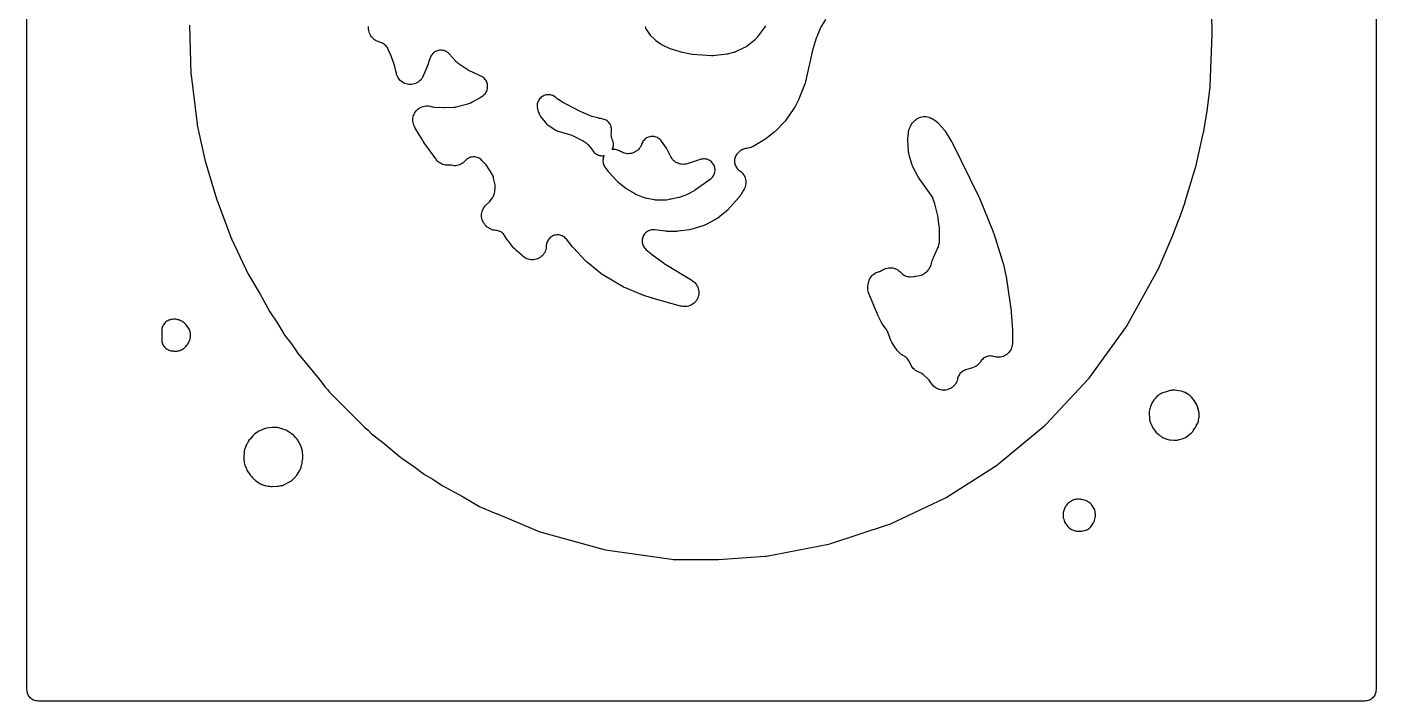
# Model space of a CAD drawing. Header units: millimetres. Extents: x 0 to 300, y 0 to 300.
# Drawn here: x -0.1 to 300.1, y -0.1 to 150 of the extents above; entities that cross this region are included whole.
import ezdxf

# ---------------------------------------------------------------- set-up
doc = ezdxf.new("R2010")
doc.units = ezdxf.units.MM
doc.layers.add('CUT', color=7, linetype='CONTINUOUS')

msp = doc.modelspace()

# ---------------------------------------------------------------- linework, layer by layer
at = {"layer": 'CUT'}
for points in [[(300.1485, 297.5886), (300.1485, 2.4114), (300.1335, 2.1053), (300.0975, 1.8629), (300.038, 1.6252), (299.9554, 1.3944), (299.8507, 1.1729), (299.7247, 0.9627), (299.5787, 0.7659), (299.4142, 0.5844), (299.2326, 0.4198), (299.0358, 0.2738), (298.8256, 0.1479), (298.6041, 0.0431), (298.3734, -0.0395), (298.1357, -0.099), (297.8933, -0.135), (297.5872, -0.15), (297.0119, -0.15), (297.0112, -0.15), (2.4114, -0.15), (2.1453, -0.1369), (2.1053, -0.135), (1.8629, -0.099), (1.6252, -0.0395), (1.3944, 0.0431), (1.1729, 0.1479), (0.9627, 0.2738), (0.7659, 0.4198), (0.5844, 0.5844), (0.4198, 0.7659), (0.2738, 0.9627), (0.1479, 1.1729), (0.0431, 1.3944), (-0.0395, 1.6252), (-0.099, 1.8629), (-0.135, 2.1053), (-0.15, 2.4114), (-0.15, 2.9225), (-0.15, 2.927), (-0.15, 297)], [(36.0074, 150.432), (36.3504, 139.4989), (36.3679, 139.2722), (37.7103, 128.3546), (37.7494, 128.1249), (39.5083, 120.0925), (39.5166, 120.0559), (39.5182, 120.0493), (39.5592, 119.8965), (42.1041, 111.4881), (42.1139, 111.4562), (42.1157, 111.4507), (42.1618, 111.3184), (45.3338, 102.9744), (45.3472, 102.9399), (45.3496, 102.9339), (45.4115, 102.7912), (49.114, 94.9328), (49.2288, 94.7173), (51.737, 90.5141), (53.9454, 86.5341), (54.0584, 86.3498), (55.4859, 84.2319), (57.0348, 81.6363), (57.2069, 81.3842), (58.7106, 79.4475), (60.2258, 77.1995), (60.3646, 77.013), (64.9313, 71.4354), (66.2071, 69.7923), (66.4136, 69.5581), (66.7167, 69.2548), (67.1875, 68.6798), (67.3507, 68.4992), (74.8295, 60.992), (74.9985, 60.8372), (75.7976, 60.1701), (76.5704, 59.397), (76.8133, 59.1836), (78.9536, 57.5356), (83.0961, 54.0776), (83.2955, 53.9274), (86.1706, 51.9787), (88.0774, 50.5105), (88.3434, 50.3317), (90.1839, 49.2585), (92.045, 47.9971), (92.252, 47.871), (96.974, 45.2996), (100.5736, 43.2009), (100.8668, 43.0548), (104.0874, 41.7056), (104.308, 41.6111), (104.3518, 41.5948), (114.0116, 37.5481), (114.3168, 37.4428), (128.3223, 33.6047), (128.6278, 33.5412), (143.3178, 31.4322), (143.6734, 31.4068), (153.5853, 31.4083), (153.6167, 31.4085), (153.6224, 31.4086), (153.7549, 31.4138), (164.1739, 32.1), (164.4872, 32.1406), (178.2385, 34.8169), (178.5324, 34.8928), (191.6217, 39.1389), (191.9214, 39.258), (204.1779, 45.0692), (204.4503, 45.2198), (215.8524, 52.4852), (216.1085, 52.6722), (226.514, 61.3347), (226.7412, 61.5493), (236.0981, 71.5643), (236.2972, 71.8062), (244.4292, 83.0529), (244.5881, 83.3025), (251.5169, 95.7599), (251.6225, 95.9731), (254.8029, 103.2428), (254.8124, 103.2649), (254.8141, 103.2689), (254.8519, 103.363), (256.2751, 107.1187), (256.2839, 107.1423), (256.2924, 107.1656), (256.303, 107.195), (257.6437, 110.989), (257.6652, 111.0523), (257.6697, 111.0665), (257.6845, 111.1136), (259.9689, 118.6802), (259.9783, 118.712), (259.9799, 118.7177), (260.0148, 118.853), (261.7045, 126.2684), (261.7102, 126.294), (261.7111, 126.2986), (261.7321, 126.4067), (262.6422, 131.7256), (262.6464, 131.7508), (262.6471, 131.7552), (262.6618, 131.8614), (263.225, 136.6786), (263.2404, 136.8809), (263.6423, 148.2922), (263.643, 148.317), (263.6431, 148.3214), (263.6436, 148.426), (263.5005, 157.0909)], [(177.5864, 151.6562), (176.5838, 149.9527), (176.4381, 149.6637), (175.6375, 147.7825), (175.5468, 147.5336), (174.8677, 145.309), (174.8575, 145.2747), (174.8557, 145.2685), (174.8181, 145.1225), (173.2536, 138.1805), (173.1847, 137.919), (173.1315, 137.7432), (173.0438, 137.4871), (171.7479, 134.1063), (171.6724, 133.9239), (171.6179, 133.8013), (171.5329, 133.6231), (170.9116, 132.4042), (170.7872, 132.1795), (170.6976, 132.0299), (170.5581, 131.8143), (168.7823, 129.2647), (168.6881, 129.1354), (168.6708, 129.1127), (168.4663, 128.8668), (168.4471, 128.8456), (168.3372, 128.7294), (166.5289, 126.8979), (166.361, 126.738), (166.2438, 126.6331), (166.0663, 126.4839), (164.313, 125.1002), (164.1004, 124.9442), (163.9525, 124.8435), (163.7295, 124.7029), (161.4722, 123.3879), (161.3128, 123.3002), (161.2839, 123.2852), (160.98, 123.1457), (160.6918, 123.0459), (160.3952, 122.9744), (160.0931, 122.9321), (160.0577, 122.9306), (159.8134, 122.9082), (159.5726, 122.862), (159.3374, 122.7925), (159.1101, 122.7002), (158.893, 122.586), (158.6881, 122.4512), (158.4974, 122.2969), (158.3704, 122.1717), (158.3696, 122.1725), (158.3139, 122.1167), (158.203, 122.0101), (158.1557, 121.9664), (158.1562, 121.9659), (158.0041, 121.8183), (157.8476, 121.6338), (157.7097, 121.4351), (157.5916, 121.224), (157.4944, 121.0024), (157.4192, 120.7725), (157.3665, 120.5364), (157.3368, 120.2963), (157.3306, 120.0545), (157.3477, 119.8132), (157.388, 119.5746), (157.4513, 119.3411), (157.5368, 119.1148), (157.6437, 118.8978), (157.7712, 118.6922), (157.9179, 118.4999), (158.0825, 118.3226), (158.2635, 118.1621), (158.4592, 118.0198), (158.4636, 118.0169), (158.7266, 117.8216), (158.9557, 117.6135), (159.1632, 117.3839), (159.3472, 117.1351), (159.5058, 116.8694), (159.6375, 116.5893), (159.7411, 116.2977), (159.8155, 115.9973), (159.86, 115.691), (159.8742, 115.3819), (159.858, 115.0729), (159.8114, 114.7669), (159.735, 114.467), (159.6295, 114.1761), (159.483, 113.8701), (159.4674, 113.8411), (159.3756, 113.6809), (158.7245, 112.6064), (158.6312, 112.4602), (158.6139, 112.4344), (158.4074, 112.1556), (158.3878, 112.1315), (158.2751, 111.9996), (155.7717, 109.2017), (155.6696, 109.0921), (155.6509, 109.0729), (155.434, 108.8663), (155.4139, 108.8486), (155.2994, 108.752), (154.0613, 107.7486), (153.9297, 107.6467), (153.9058, 107.629), (153.6297, 107.4432), (153.6042, 107.4277), (153.4603, 107.3442), (151.2093, 106.1042), (151.0601, 106.0263), (151.0331, 106.013), (150.7249, 105.8777), (150.6968, 105.8668), (150.5385, 105.8097), (148.1354, 105.0028), (147.9556, 104.9474), (147.9232, 104.9383), (147.5565, 104.8549), (147.5234, 104.8491), (147.3373, 104.8213), (144.7211, 104.4973), (144.4919, 104.4761), (144.336, 104.4664), (144.1059, 104.4593), (142.6149, 104.4586), (142.3673, 104.4667), (142.1996, 104.4777), (141.9532, 104.5021), (139.6007, 104.8137), (139.3556, 104.834), (139.1096, 104.83), (138.8652, 104.802), (138.6248, 104.75), (138.3906, 104.6746), (138.1649, 104.5766), (137.95, 104.4569), (137.7479, 104.3167), (137.5606, 104.1573), (137.3898, 103.9802), (137.2372, 103.7872), (137.1044, 103.5801), (136.9926, 103.361), (136.9028, 103.132), (136.836, 102.8952), (136.7927, 102.6531), (136.7735, 102.4078), (136.7785, 102.1619), (136.8076, 101.9176), (136.8606, 101.6774), (136.937, 101.4435), (137.0359, 101.2183), (137.1565, 101.0039), (137.2976, 100.8024), (137.4579, 100.6157), (137.6357, 100.4457), (138.697, 99.5263), (138.8672, 99.3914), (141.5473, 97.45), (141.5771, 97.4287), (141.5825, 97.4249), (141.7117, 97.3401), (147.8314, 93.5844), (147.9866, 93.4839), (148.0139, 93.4652), (148.2849, 93.2596), (148.5124, 93.0485), (148.7181, 92.816), (148.8998, 92.5645), (149.0558, 92.2962), (149.1846, 92.0138), (149.285, 91.7201), (149.3559, 91.418), (149.3967, 91.1103), (149.407, 90.8002), (149.3867, 90.4905), (149.3359, 90.1843), (149.2552, 89.8846), (149.1453, 89.5944), (149.0074, 89.3163), (148.8427, 89.0533), (148.6529, 88.8077), (148.4399, 88.5821), (148.2056, 88.3785), (147.9524, 88.199), (147.6827, 88.0454), (147.3992, 87.9191), (147.1047, 87.8214), (146.8019, 87.7531), (146.4939, 87.7151), (146.1836, 87.7076), (145.8741, 87.7307), (145.539, 87.7893), (145.5068, 87.7966), (145.3273, 87.8419), (139.2145, 89.5468), (139.1385, 89.5689), (139.087, 89.5844), (139.0115, 89.6081), (136.9141, 90.2896), (136.7782, 90.3366), (136.6865, 90.3704), (136.5524, 90.4227), (133.0471, 91.8673), (132.8024, 91.9785), (132.6392, 92.0599), (132.4031, 92.1884), (128.0021, 94.7927), (127.8819, 94.8668), (127.8607, 94.8805), (127.6292, 95.0422), (127.609, 95.0575), (127.4979, 95.1448), (124.593, 97.5178), (124.4044, 97.6827), (124.2802, 97.7988), (124.1031, 97.9759), (121.4859, 100.773), (121.382, 100.8888), (121.3131, 100.9689), (121.2141, 101.0888), (119.9139, 102.7325), (119.7544, 102.9152), (119.5778, 103.0816), (119.386, 103.2302), (119.1807, 103.3594), (118.9638, 103.4681), (118.7374, 103.5553), (118.5036, 103.6202), (118.2647, 103.662), (118.0228, 103.6805), (117.7802, 103.6755), (117.5393, 103.647), (117.3022, 103.5953), (117.0713, 103.5208), (116.8488, 103.4243), (116.6366, 103.3067), (116.4368, 103.1691), (116.2513, 103.0128), (116.0818, 102.8392), (115.9299, 102.65), (115.7971, 102.4469), (115.6846, 102.232), (115.5935, 102.0072), (115.5245, 101.7746), (115.4785, 101.5364), (115.4557, 101.2948), (115.441, 100.9693), (115.3967, 100.6634), (115.3227, 100.3634), (115.2195, 100.072), (115.0883, 99.7923), (114.9302, 99.5267), (114.7469, 99.2779), (114.54, 99.0484), (114.3115, 98.8402), (114.0638, 98.6555), (113.7991, 98.496), (113.52, 98.3632), (113.2293, 98.2585), (112.9296, 98.1828), (112.624, 98.1369), (112.3154, 98.1212), (112.0067, 98.1359), (111.7009, 98.1808), (111.4011, 98.2555), (111.11, 98.3593), (110.8305, 98.4912), (110.5652, 98.6498), (110.293, 98.8514), (110.2675, 98.8723), (110.1279, 98.9926), (108.6051, 100.3711), (108.5031, 100.467), (108.4851, 100.4845), (108.2922, 100.6873), (108.2756, 100.7061), (108.185, 100.8128), (107.0006, 102.2603), (106.8519, 102.4546), (106.7553, 102.5898), (106.6196, 102.7934), (106.1736, 103.5123), (106.0408, 103.7056), (105.8904, 103.8856), (105.7239, 104.0506), (105.5426, 104.1994), (105.3481, 104.3305), (105.1423, 104.4428), (104.9268, 104.5354), (104.7036, 104.6073), (104.4746, 104.658), (104.2419, 104.687), (103.9511, 104.7095), (103.6552, 104.7611), (103.3656, 104.8407), (103.0849, 104.9476), (102.8157, 105.0807), (102.5604, 105.239), (102.3214, 105.4208), (102.1008, 105.6246), (101.8814, 105.8701), (101.8612, 105.8949), (101.7517, 106.0367), (101.7023, 106.104), (101.6001, 106.2502), (101.5824, 106.2768), (101.4142, 106.5583), (101.2858, 106.8286), (101.1837, 107.1099), (101.1087, 107.3996), (101.0617, 107.6951), (101.0429, 107.9937), (101.0526, 108.2928), (101.0907, 108.5895), (101.1568, 108.8814), (101.2503, 109.1656), (101.3704, 109.4396), (101.5161, 109.701), (101.6859, 109.9474), (101.8968, 110.1985), (101.9185, 110.222), (102.0427, 110.3501), (102.8542, 111.148), (103.0234, 111.3319), (103.1734, 111.5317), (103.4557, 111.9499), (103.5686, 112.1337), (103.6652, 112.3266), (103.7448, 112.527), (103.8918, 112.9494), (103.9744, 113.2436), (104.0205, 113.5457), (104.073, 114.1256), (104.0832, 114.3645), (104.0705, 114.6034), (104.035, 114.8399), (103.7343, 116.3481), (103.6795, 116.5695), (103.6049, 116.7849), (103.5109, 116.9927), (103.3983, 117.191), (102.2233, 119.0578), (102.0812, 119.2606), (101.9197, 119.4483), (101.1191, 120.2907), (100.9376, 120.4635), (100.7397, 120.6172), (100.5274, 120.7503), (100.3029, 120.8616), (100.0683, 120.9497), (99.8261, 121.014), (99.5787, 121.0537), (99.3286, 121.0684), (99.0782, 121.058), (98.8302, 121.0226), (98.5869, 120.9626), (98.3509, 120.8785), (98.1244, 120.7712), (97.9099, 120.6417), (97.7094, 120.4915), (97.5249, 120.3219), (97.3885, 120.1686), (97.1594, 119.9342), (96.9268, 119.7381), (96.6763, 119.5655), (96.4103, 119.4178), (96.1313, 119.2966), (95.8419, 119.2029), (95.5448, 119.1376), (95.2428, 119.1013), (94.9386, 119.0943), (94.6353, 119.1168), (94.247, 119.1837), (94.2468, 119.182), (94.1169, 119.2046), (93.8856, 119.2231), (93.6535, 119.2201), (93.6331, 119.2188), (93.6017, 119.2177), (93.2784, 119.2212), (92.9851, 119.252), (92.696, 119.3101), (92.4136, 119.395), (92.1404, 119.5061), (91.8788, 119.6422), (91.6311, 119.8022), (91.3994, 119.9848), (91.1859, 120.1882), (90.9738, 120.4321), (90.9543, 120.4567), (90.8485, 120.5972), (88.2603, 124.2072), (88.0241, 124.5875), (87.8719, 124.8326), (87.597, 125.2751), (87.1984, 125.9168), (86.2067, 127.6401), (86.1191, 127.8013), (86.1042, 127.8305), (85.9654, 128.1377), (85.8667, 128.4291), (85.797, 128.7287), (85.7569, 129.0336), (85.7468, 129.3411), (85.7667, 129.648), (85.8166, 129.9515), (85.8958, 130.2487), (86.0038, 130.5368), (86.1393, 130.8129), (86.3012, 131.0744), (86.4878, 131.3189), (86.6974, 131.544), (86.9281, 131.7475), (87.1775, 131.9276), (87.4433, 132.0824), (87.7229, 132.2105), (88.0137, 132.3106), (88.3129, 132.3819), (88.6177, 132.4236), (88.9251, 132.4354), (89.2321, 132.417), (89.5651, 132.3641), (89.5972, 132.3574), (89.7757, 132.3154), (90.0517, 132.2434), (90.2898, 132.1934), (90.5317, 132.1669), (92.4786, 132.0486), (92.7414, 132.0465), (94.9124, 132.1432), (95.1599, 132.1665), (95.4039, 132.2144), (98.0038, 132.8603), (98.2263, 132.9266), (98.4416, 133.0134), (98.648, 133.1197), (98.9707, 133.3054), (99.0102, 133.3242), (100.5139, 134.1234), (100.7358, 134.2566), (100.9429, 134.412), (101.0518, 134.5029), (101.1044, 134.5332), (101.2903, 134.6514), (101.465, 134.7854), (101.6273, 134.9343), (101.6414, 134.9484), (101.8088, 135.134), (101.9569, 135.3353), (102.0842, 135.5504), (102.1893, 135.7771), (102.2713, 136.0132), (102.3293, 136.2563), (102.3627, 136.504), (102.3649, 136.5677), (102.3757, 136.754), (102.3664, 136.9941), (102.3341, 137.2323), (102.2792, 137.4662), (102.202, 137.6938), (102.1033, 137.9129), (101.984, 138.1216), (101.8452, 138.3178), (101.6883, 138.4998), (101.5146, 138.6659), (101.3257, 138.8145), (101.1235, 138.9443), (100.9097, 139.0541), (99.0512, 139.8983), (98.1541, 140.337), (98.022, 140.4049), (97.9986, 140.4175), (97.743, 140.5686), (97.7207, 140.5831), (97.5976, 140.6661), (95.8532, 141.8937), (95.6806, 142.0227), (95.6505, 142.0466), (95.3291, 142.3332), (95.302, 142.3603), (95.1541, 142.517), (93.8436, 143.9882), (93.6749, 144.1602), (93.4904, 144.3151), (93.2918, 144.4515), (93.0811, 144.5682), (92.8601, 144.6641), (92.6309, 144.7383), (92.3956, 144.79), (92.1564, 144.8189), (91.9156, 144.8246), (91.6753, 144.8071), (91.4379, 144.7666), (91.2054, 144.7034), (90.9801, 144.6181), (90.7641, 144.5115), (90.5593, 144.3846), (90.3677, 144.2386), (90.191, 144.0749), (90.0309, 143.8949), (89.8889, 143.7003), (89.7662, 143.4929), (89.6641, 143.2748), (89.5436, 142.9812), (89.4718, 142.7828), (89.0882, 141.5652), (88.443, 139.9143), (88.0539, 139.0774), (87.9718, 138.9116), (87.9564, 138.8823), (87.7833, 138.5895), (87.5999, 138.3393), (87.3926, 138.1083), (87.1637, 137.899), (86.9152, 137.7131), (86.6496, 137.5527), (86.3695, 137.4193), (86.0776, 137.314), (85.7767, 137.2381), (85.4699, 137.1922), (85.16, 137.1767), (84.85, 137.1919), (84.5431, 137.2375), (84.2422, 137.3132), (83.9502, 137.4181), (83.67, 137.5514), (83.4042, 137.7115), (83.1556, 137.8971), (82.9264, 138.1063), (82.719, 138.3371), (82.5353, 138.5871), (82.3772, 138.8541), (82.2461, 139.1353), (82.1335, 139.4563), (82.1241, 139.488), (82.0759, 139.6666), (82.0742, 139.6739), (81.9813, 140.1174), (81.8896, 140.4431), (81.8813, 140.4665), (81.7104, 141.1689), (81.6449, 141.3923), (80.8216, 143.7815), (80.7209, 144.0295), (80.2652, 145.0001), (80.1891, 145.1847), (80.0744, 145.4006), (79.939, 145.6042), (79.7845, 145.7936), (79.6121, 145.967), (79.4237, 146.1228), (79.2209, 146.2594), (79.0058, 146.3756), (78.7804, 146.4702), (77.7711, 146.8367), (77.7661, 146.8389), (77.4634, 146.9929), (77.2024, 147.16), (76.9591, 147.3519), (76.7359, 147.5669), (76.5349, 147.8027), (76.3581, 148.0572), (76.2073, 148.3279), (76.0838, 148.6121), (75.9888, 148.907), (75.9234, 149.2099), (75.888, 149.5178), (75.8832, 149.8276), (75.9089, 150.1364)], [(137.459, 150.1001), (137.5375, 149.8353), (137.6448, 149.5808), (137.7794, 149.3398), (138.2544, 148.5898), (138.4164, 148.3632), (138.6025, 148.1559), (139.5082, 147.2542), (139.674, 147.1033), (139.8526, 146.9679), (141.0214, 146.1617), (141.201, 146.0488), (141.3896, 145.9514), (142.9401, 145.2327), (143.2373, 145.1174), (145.1921, 144.499), (145.434, 144.4355), (147.5722, 143.988), (147.9273, 143.9399), (152.2054, 143.6708), (152.41, 143.6663), (152.6143, 143.6786), (155.656, 143.9867), (155.8585, 144.0156), (156.0579, 144.061), (157.1322, 144.3521), (157.3328, 144.4156), (157.5273, 144.4958), (159.657, 145.4802), (159.8415, 145.5749), (160.0174, 145.6846), (160.1836, 145.8085), (162.0275, 147.3051), (162.2419, 147.5009), (162.4322, 147.7201), (164.0206, 149.7813), (164.1692, 149.9965), (164.2945, 150.2261)]]:
    msp.add_lwpolyline(points, dxfattribs=at)
for points in [[(126.4015, 121.8097), (126.6014, 121.6744), (126.8134, 121.559), (127.0355, 121.4646), (127.2657, 121.3921), (127.5018, 121.3421), (127.7416, 121.3151), (127.9829, 121.3113), (128.2235, 121.3309), (128.3481, 121.3532), (128.2935, 121.2473), (128.2039, 121.0225), (128.1365, 120.79), (128.0919, 120.5522), (128.0705, 120.3111), (128.0724, 120.0691), (128.0978, 119.8284), (128.1464, 119.5913), (128.2176, 119.36), (128.3109, 119.1367), (128.4253, 118.9234), (128.5599, 118.7222), (129.2227, 117.8277), (129.4137, 117.5997), (131.1606, 115.75), (131.4029, 115.5252), (133.1409, 114.1148), (133.2904, 114.0025), (133.4479, 113.9017), (135.1867, 112.8781), (135.3534, 112.7883), (135.5265, 112.7113), (137.0039, 112.1204), (137.2008, 112.0359), (137.4824, 111.9346), (137.774, 111.8676), (137.9234, 111.8426), (139.4899, 111.5412), (139.7084, 111.5091), (139.9289, 111.4964), (141.6628, 111.4733), (141.9183, 111.4829), (142.1715, 111.5187), (142.91, 111.6617), (143.089, 111.6827), (143.2838, 111.7214), (143.5556, 111.7867), (144.9237, 112.0517), (145.1365, 112.1027), (145.3441, 112.1721), (146.7287, 112.7034), (147.0261, 112.8405), (148.4345, 113.6054), (148.6813, 113.7586), (151.9518, 116.0627), (152.1456, 116.214), (152.3237, 116.3837), (152.4842, 116.57), (152.6256, 116.7713), (152.7465, 116.9854), (152.8459, 117.2104), (152.9226, 117.444), (152.976, 117.6841), (153.0056, 117.9283), (153.011, 118.1741), (152.9923, 118.4194), (152.9495, 118.6616), (152.8832, 118.8984), (152.7939, 119.1275), (152.6825, 119.3468), (152.5501, 119.5541), (152.398, 119.7473), (152.2277, 119.9247), (152.0407, 120.0845), (151.839, 120.2251), (151.6244, 120.3453), (151.399, 120.4437), (151.165, 120.5196), (150.9248, 120.5721), (150.6805, 120.6007), (150.4346, 120.6052), (150.1895, 120.5855), (149.9474, 120.5418), (149.7109, 120.4746), (147.0676, 119.5804), (146.8966, 119.5271), (146.8658, 119.5183), (146.5452, 119.443), (146.2475, 119.4026), (145.9473, 119.3907), (145.6473, 119.4075), (145.3503, 119.4529), (145.059, 119.5264), (144.7761, 119.6274), (144.504, 119.7549), (144.2454, 119.9078), (144.0026, 120.0847), (143.7777, 120.2839), (143.5729, 120.5037), (143.3899, 120.742), (143.2153, 121.0211), (143.1996, 121.0491), (143.1157, 121.2074), (142.3717, 122.6958), (142.1841, 123.0109), (141.1035, 124.5559), (140.9507, 124.7527), (140.779, 124.9333), (140.5903, 125.0959), (140.3863, 125.2389), (140.1691, 125.3609), (139.9408, 125.4607), (139.7037, 125.5373), (139.4602, 125.5899), (139.2126, 125.618), (138.9635, 125.6213), (138.7153, 125.5998), (138.4705, 125.5537), (138.2314, 125.4835), (138.0006, 125.3898), (137.7802, 125.2736), (137.5724, 125.1361), (137.3794, 124.9785), (137.2031, 124.8025), (137.0451, 124.6099), (136.9071, 124.4025), (136.7904, 124.1823), (136.7627, 124.1145), (136.7622, 124.1136), (136.669, 123.8865), (136.6079, 123.714), (136.4798, 123.4395), (136.3259, 123.1787), (136.1477, 122.9338), (135.9467, 122.7073), (135.7248, 122.5011), (135.4841, 122.3172), (135.2269, 122.1573), (134.9555, 122.0229), (134.6724, 121.9153), (134.3803, 121.8353), (134.0818, 121.7839), (133.7798, 121.7614), (133.477, 121.768), (133.1762, 121.8038), (132.8803, 121.8683), (132.592, 121.961), (132.3139, 122.0809), (132.0486, 122.2271), (131.98, 122.274), (131.7739, 122.4008), (131.5565, 122.5071), (131.3298, 122.5919), (131.096, 122.6544), (130.8572, 122.6939), (130.6157, 122.7102), (130.3738, 122.7031), (130.1337, 122.6726), (130.1262, 122.6709), (130.2236, 122.8847), (130.302, 123.113), (130.358, 123.3477), (130.3911, 123.5868), (130.4011, 123.828), (130.3877, 124.0689), (130.3511, 124.3075), (130.2917, 124.5414), (130.2101, 124.7685), (130.0899, 125.058), (130.0017, 125.3453), (129.9413, 125.6397), (129.9093, 125.9385), (129.9059, 126.239), (129.9313, 126.5385), (129.9467, 126.6232), (129.9792, 126.8721), (129.9866, 127.1231), (129.9687, 127.3736), (129.9259, 127.621), (129.8584, 127.8628), (129.767, 128.0967), (129.6526, 128.3202), (129.5164, 128.5311), (129.3597, 128.7273), (129.1841, 128.9068), (128.9913, 129.0677), (128.7835, 129.2085), (128.5625, 129.3278), (128.3307, 129.4243), (128.0904, 129.497), (127.844, 129.5453), (127.5782, 129.5836), (127.3289, 129.6282), (127.1609, 129.6642), (126.9152, 129.7255), (125.6857, 130.0768), (125.4468, 130.1538), (125.2865, 130.2114), (125.0533, 130.3042), (122.6818, 131.3412), (122.5549, 131.3996), (122.4694, 131.4408), (122.3447, 131.5038), (119.1349, 133.2025), (118.9379, 133.3144), (118.8066, 133.3945), (118.6167, 133.5181), (117.8921, 134.0219), (117.756, 134.1212), (117.7321, 134.1395), (117.5089, 134.3265), (117.3117, 134.4758), (117.1007, 134.6048), (116.8779, 134.7124), (116.6456, 134.7975), (116.4061, 134.8591), (116.1616, 134.8968), (115.9146, 134.9102), (115.6675, 134.8991), (115.4226, 134.8636), (115.1825, 134.8041), (114.9495, 134.7211), (114.7258, 134.6155), (114.5136, 134.4884), (114.315, 134.3409), (114.132, 134.1744), (113.9663, 133.9907), (113.8196, 133.7916), (113.6933, 133.5789), (113.5886, 133.3548), (113.5066, 133.1214), (113.4481, 132.881), (113.4135, 132.6361), (113.4034, 132.3889), (113.4178, 132.142), (113.4564, 131.8976), (113.5191, 131.6583), (113.7484, 130.931), (113.8353, 130.6971), (113.945, 130.473), (114.1826, 130.0434), (114.305, 129.8445), (114.4455, 129.6579), (115.238, 128.7017), (115.4031, 128.5214), (115.5849, 128.358), (115.7819, 128.2131), (117.451, 127.1071), (117.6643, 126.9806), (117.889, 126.8758), (118.123, 126.7937), (120.8994, 125.9728), (121.0661, 125.9192), (121.0956, 125.909), (121.4205, 125.7789), (121.449, 125.7659), (121.6066, 125.6896), (123.4557, 124.7404), (123.6041, 124.6599), (123.6304, 124.6449), (123.8927, 124.4788), (124.139, 124.2899), (124.1621, 124.2704), (124.2889, 124.1588), (124.6633, 123.8138), (125.2024, 123.2263), (125.2737, 123.1561), (125.2821, 123.1452), (125.8925, 122.3215), (126.0454, 122.1348), (126.2156, 121.9636)], [(187.2114, 93.1847), (187.309, 93.5044), (187.4259, 93.786), (187.5696, 94.055), (187.7386, 94.3089), (187.9314, 94.5451), (188.1462, 94.7616), (188.3809, 94.9563), (188.6334, 95.1273), (188.9012, 95.273), (189.1819, 95.3921), (189.5587, 95.5105), (189.5584, 95.5114), (189.7182, 95.5617), (189.9448, 95.6585), (190.1608, 95.7772), (190.2968, 95.8609), (190.4536, 95.9523), (190.482, 95.9679), (190.7817, 96.1145), (191.0667, 96.2211), (191.3607, 96.2998), (191.6609, 96.3496), (191.9646, 96.3702), (192.2688, 96.3613), (192.5707, 96.3231), (192.8675, 96.2558), (193.1564, 96.1602), (193.4347, 96.0372), (193.6999, 95.8878), (193.9493, 95.7134), (194.1807, 95.5158), (194.4032, 95.2851), (194.5367, 95.1321), (194.7081, 94.9696), (194.894, 94.8241), (195.0929, 94.6967), (195.3028, 94.5887), (195.5221, 94.501), (195.7486, 94.4343), (195.9804, 94.3893), (196.2154, 94.3664), (196.4515, 94.3657), (197.226, 94.4002), (197.434, 94.4182), (197.6397, 94.4534), (198.6331, 94.6668), (198.8738, 94.7312), (199.1069, 94.8192), (199.3301, 94.93), (199.5412, 95.0625), (199.9535, 95.3509), (200.1311, 95.4874), (200.2959, 95.6394), (200.4464, 95.8054), (200.5814, 95.9843), (200.7773, 96.2696), (200.925, 96.5135), (201.044, 96.7726), (201.1328, 97.0436), (201.3687, 97.9327), (201.4157, 98.0952), (201.4248, 98.1241), (201.5407, 98.4419), (201.5523, 98.4699), (201.6209, 98.6245), (202.5643, 100.6291), (202.6555, 100.8498), (202.7253, 101.0782), (202.9018, 101.7732), (202.9455, 101.9819), (202.9711, 102.1937), (202.9787, 102.4068), (202.9575, 105.3119), (202.9379, 105.607), (202.7158, 107.3649), (202.6692, 107.6238), (202.0395, 110.3019), (201.9613, 110.5675), (201.4899, 111.8927), (201.4, 112.1119), (201.2899, 112.3215), (201.1603, 112.5198), (198.5211, 116.1699), (198.371, 116.3941), (198.2746, 116.5497), (198.141, 116.7841), (197.1227, 118.7302), (197.0466, 118.884), (197.0337, 118.9118), (196.9031, 119.2289), (196.8927, 119.2577), (196.8384, 119.4204), (196.2853, 121.2142), (196.2252, 121.4324), (196.2156, 121.4716), (196.1354, 121.9168), (196.1306, 121.9569), (196.1108, 122.1824), (195.9527, 124.9242), (195.9469, 125.087), (195.9465, 125.1161), (195.956, 125.4417), (195.9582, 125.4708), (195.9735, 125.633), (196.0637, 126.4051), (196.0907, 126.5945), (196.0964, 126.6282), (196.1793, 127.0017), (196.1884, 127.0347), (196.244, 127.2178), (196.3522, 127.5439), (196.4135, 127.7148), (196.4252, 127.7451), (196.4895, 127.89), (196.6132, 128.1044), (196.6348, 128.1373), (196.7617, 128.3182), (196.9816, 128.6129), (197.0921, 128.7538), (197.1124, 128.7785), (197.3335, 129.0223), (197.5768, 129.2438), (197.6014, 129.2642), (197.7421, 129.375), (197.7571, 129.3862), (197.9062, 129.4924), (197.9333, 129.5108), (198.221, 129.6854), (198.4978, 129.8183), (198.7861, 129.9237), (199.0541, 129.9928), (199.3275, 130.0307), (199.6492, 130.042), (199.9704, 130.0204), (200.2877, 129.966), (200.6276, 129.8712), (200.6602, 129.8603), (200.8406, 129.7946), (200.9254, 129.7613), (201.1363, 129.6708), (201.1733, 129.6536), (201.5763, 129.435), (201.611, 129.4134), (201.8017, 129.286), (202.2044, 128.999), (202.3801, 128.8658), (202.4106, 128.8412), (202.7369, 128.5451), (202.7644, 128.517), (202.914, 128.3551), (204.1102, 126.9809), (204.2209, 126.8478), (204.2243, 126.8435), (204.2246, 126.843), (204.2362, 126.8238), (204.2497, 126.8017), (205.6112, 124.5637), (205.6548, 124.4864), (205.6999, 124.4027), (205.7639, 124.2783), (211.7043, 112.1968), (211.7597, 112.079), (211.796, 111.9982), (211.8473, 111.8785), (214.9027, 104.3925), (214.9581, 104.2483), (214.9938, 104.1495), (215.0432, 104.003), (217.0885, 97.508), (217.1314, 97.3615), (217.1585, 97.2614), (217.1953, 97.1134), (217.8392, 94.283), (217.872, 94.123), (217.8918, 94.0139), (217.9176, 93.8526), (218.8951, 86.7397), (218.9102, 86.6147), (218.919, 86.5296), (218.9298, 86.4041), (219.2003, 82.5142), (219.2071, 82.384), (219.2101, 82.2954), (219.2124, 82.1651), (219.2121, 79.6722), (219.2076, 79.4891), (219.206, 79.4564), (219.1732, 79.1214), (219.1135, 78.8201), (219.0247, 78.5261), (218.9077, 78.2421), (218.7635, 77.9709), (218.5936, 77.7151), (218.3995, 77.477), (218.1831, 77.2591), (217.9465, 77.0632), (217.6919, 76.8914), (217.4218, 76.7453), (217.1387, 76.6262), (216.8453, 76.5352), (216.5444, 76.4734), (216.239, 76.4411), (215.9319, 76.4389), (215.626, 76.4666), (215.3242, 76.524), (215.0288, 76.6107), (214.7878, 76.6687), (214.5422, 76.7026), (214.2946, 76.7119), (214.0472, 76.6967), (213.8025, 76.657), (213.563, 76.5934), (213.3309, 76.5063), (213.1086, 76.3967), (212.8983, 76.2656), (212.7019, 76.1143), (212.5215, 75.9443), (212.3589, 75.7573), (212.2155, 75.5551), (212.0408, 75.2807), (211.8426, 75.03), (211.62, 74.8006), (211.3753, 74.5951), (211.111, 74.4154), (210.8297, 74.2635), (210.5062, 74.1291), (210.4741, 74.1177), (210.293, 74.0582), (208.7485, 73.5942), (208.5176, 73.5123), (208.2958, 73.4082), (208.0852, 73.2828), (207.888, 73.1375), (207.7059, 72.9735), (207.5408, 72.7925), (207.3941, 72.5963), (207.2674, 72.3866), (207.1618, 72.1655), (207.0783, 71.9351), (207.0179, 71.6977), (206.97, 71.4623), (206.8804, 71.1701), (206.7629, 70.8881), (206.6186, 70.6188), (206.4488, 70.3648), (206.2551, 70.1284), (206.0395, 69.912), (205.8038, 69.7175), (205.5504, 69.5468), (205.2816, 69.4015), (205, 69.283), (204.7082, 69.1923), (204.409, 69.1304), (204.1052, 69.0978), (203.7997, 69.0949), (203.4953, 69.1216), (203.195, 69.1778), (202.9015, 69.2628), (202.6176, 69.3759), (202.32, 69.5294), (202.2918, 69.5457), (202.145, 69.6356), (201.982, 69.7474), (201.9522, 69.7691), (201.6579, 70.0088), (201.4153, 70.2557), (201.1806, 70.5539), (201.1594, 70.5841), (201.0455, 70.7564), (200.8207, 71.1178), (200.6976, 71.2976), (200.5594, 71.466), (200.4071, 71.6217), (199.5037, 72.4681), (199.3359, 72.6118), (199.1562, 72.7402), (198.9658, 72.8522), (198.7663, 72.947), (198.5592, 73.0238), (198.5418, 73.0294), (198.2067, 73.1566), (197.9148, 73.3038), (197.6397, 73.4805), (197.3845, 73.6847), (197.1519, 73.9144), (196.9443, 74.167), (196.7468, 74.4661), (196.7292, 74.4961), (196.6347, 74.6667), (196.1221, 75.652), (196.0033, 75.8561), (195.8658, 76.0481), (195.7108, 76.2263), (195.5397, 76.389), (195.354, 76.5349), (195.1554, 76.6626), (194.8332, 76.8488), (194.6849, 76.9392), (194.6588, 76.956), (194.3984, 77.1405), (194.1562, 77.3484), (194.1336, 77.3697), (194.01, 77.4917), (193.7252, 77.7861), (193.591, 77.9324), (193.5677, 77.9591), (193.3235, 78.2719), (193.3032, 78.3009), (193.1938, 78.4666), (192.3687, 79.7914), (192.2678, 79.9634), (192.2506, 79.9945), (192.077, 80.3534), (192.0632, 80.3862), (191.991, 80.572), (191.4817, 81.9921), (191.3947, 82.2037), (191.2887, 82.4065), (191.1646, 82.5988), (190.4621, 83.5849), (190.3139, 83.8096), (190.2189, 83.9655), (190.0873, 84.2001), (189.2797, 85.7688), (189.2095, 85.9125), (189.164, 86.0111), (189.1, 86.1577), (187.2576, 90.6379), (187.1914, 90.8109), (187.1804, 90.8421), (187.0826, 91.1682), (187.0232, 91.4731), (186.9941, 91.7824), (186.9957, 92.093), (187.0279, 92.4019), (187.0965, 92.7354), (187.1157, 92.8102), (187.143, 92.911), (187.1429, 92.911), (187.1542, 92.9529), (187.1586, 92.97), (187.1674, 93.0058), (187.1924, 93.1097)], [(30.0468, 83.3136), (29.9613, 83.0792), (29.8997, 82.8374), (29.8625, 82.5907), (29.85, 82.3415), (29.85, 82.3217), (29.85, 80.3638), (29.85, 80.3594), (29.8613, 80.1219), (29.8951, 79.8866), (29.9511, 79.6555), (30.0288, 79.4308), (30.1275, 79.2145), (30.2464, 79.0086), (30.3842, 78.8149), (30.5398, 78.6351), (30.7118, 78.471), (30.8986, 78.3239), (31.0985, 78.1952), (31.3097, 78.0861), (31.3151, 78.0839), (31.3843, 78.0484), (31.6145, 77.9575), (31.8525, 77.8898), (32.096, 77.846), (32.3427, 77.8265), (32.4911, 77.8222), (32.5252, 77.8188), (32.6189, 77.8184), (32.9604, 77.8084), (33.1844, 77.8118), (33.4072, 77.8353), (33.627, 77.8787), (33.8421, 77.9415), (34.0506, 78.0234), (34.0519, 78.0239), (34.1488, 78.0728), (34.2454, 78.1105), (34.4576, 78.2177), (34.6587, 78.3445), (34.8231, 78.4594), (35.001, 78.5962), (35.166, 78.7483), (35.3167, 78.9147), (35.4518, 79.0938), (35.5704, 79.2844), (35.9266, 79.919), (36.0519, 80.1756), (36.1472, 80.4448), (36.2111, 80.7231), (36.2451, 80.9225), (36.2751, 81.1781), (36.2788, 81.4355), (36.2559, 81.6919), (36.2068, 81.9446), (36.1449, 82.1942), (36.068, 82.4463), (35.965, 82.6888), (35.837, 82.9192), (35.6855, 83.1348), (35.3019, 83.6238), (35.1547, 83.7949), (34.9926, 83.9521), (34.817, 84.0941), (34.6293, 84.2196), (34.6189, 84.2253), (34.5163, 84.3047), (34.3021, 84.4385), (34.1283, 84.5351), (33.9099, 84.643), (33.6821, 84.7292), (33.4469, 84.7927), (33.2508, 84.8356), (32.9853, 84.8788), (32.7166, 84.8932), (32.448, 84.8787), (32.1697, 84.8486), (31.8994, 84.8043), (31.8095, 84.7792), (31.6765, 84.749), (31.4399, 84.6699), (31.2123, 84.5676), (30.9961, 84.4431), (30.7933, 84.2977), (30.6061, 84.1328), (30.4362, 83.95), (30.2854, 83.7512), (30.1551, 83.5384)], [(250.0662, 61.5575), (250.1134, 61.4556), (250.1377, 61.3877), (250.2197, 61.1861), (250.3189, 60.9925), (250.3538, 60.9369), (250.3655, 60.9116), (250.488, 60.6799), (250.6341, 60.4623), (251.0566, 59.8991), (251.2305, 59.6917), (251.4258, 59.5043), (251.8411, 59.147), (252.0462, 58.9883), (252.1568, 58.9197), (252.3009, 58.8114), (252.5033, 58.6874), (252.7166, 58.5831), (253.573, 58.2137), (253.8156, 58.1236), (254.0661, 58.0591), (254.3221, 58.0209), (255.1246, 57.9431), (255.4027, 57.9317), (255.6803, 57.9513), (255.8421, 57.9811), (255.9002, 57.9867), (256.1118, 58.0258), (256.3193, 58.083), (256.4082, 58.1116), (256.9448, 58.2416), (257.2283, 58.3283), (257.4996, 58.448), (257.7076, 58.5549), (257.9319, 58.6855), (258.1416, 58.8386), (258.9629, 59.5064), (259.1252, 59.6505), (259.2744, 59.8082), (259.4093, 59.9781), (259.529, 60.1592), (259.8262, 60.6541), (259.9361, 60.8077), (260.073, 61.021), (260.1875, 61.247), (260.197, 61.2716), (260.3419, 61.5129), (260.4536, 61.7206), (260.5453, 61.938), (260.6161, 62.1629), (260.6654, 62.3936), (260.7772, 63.0727), (260.8051, 63.3159), (260.8091, 63.5607), (260.7892, 63.8047), (260.7454, 64.0456), (260.4818, 65.1783), (260.4227, 65.3898), (260.3453, 65.5953), (260.2501, 65.7932), (259.833, 66.5711), (259.6972, 66.7952), (259.5387, 67.0039), (259.1052, 67.5166), (258.9189, 67.714), (258.7124, 67.8901), (258.4879, 68.0427), (257.6607, 68.542), (257.4374, 68.6617), (257.2032, 68.7582), (256.9604, 68.8306), (256.7116, 68.878), (255.375, 69.0629), (255.1247, 69.0848), (254.8734, 69.0814), (254.6237, 69.0529), (254.4813, 69.0218), (254.3056, 68.9984), (254.0809, 68.9469), (253.862, 68.875), (253.7191, 68.8207), (252.9451, 68.6108), (252.7086, 68.5339), (252.481, 68.4339), (252.2645, 68.3117), (251.8156, 68.0283), (251.5758, 67.8562), (251.3579, 67.6571), (250.9747, 67.2629), (250.7869, 67.0461), (250.6251, 66.8092), (250.2774, 66.2313), (250.17, 66.033), (250.0808, 65.8259), (250.0107, 65.6116), (249.9994, 65.571), (249.9561, 65.4663), (249.8766, 65.1848), (249.817, 64.9144), (249.7317, 64.6074), (249.6736, 64.3434), (249.6442, 64.0747), (249.6441, 63.8043), (249.6899, 62.9513), (249.7143, 62.7117), (249.7618, 62.4755), (249.8317, 62.2449), (249.8918, 62.0766), (249.8941, 62.0662), (249.9665, 61.8072)], [(49.5864, 50.143), (49.622, 50.1058), (49.7201, 49.9666), (49.8685, 49.7922), (50.0816, 49.564), (50.2889, 49.366), (50.4414, 49.2507), (50.5162, 49.1726), (50.7019, 48.9976), (50.9045, 48.8425), (51.4829, 48.4447), (51.7044, 48.3088), (51.9387, 48.1966), (52.1301, 48.1169), (52.1809, 48.0913), (52.3528, 48.0167), (52.55, 47.9409), (52.753, 47.882), (52.9602, 47.8404), (53.5465, 47.7484), (53.6589, 47.729), (53.6992, 47.7244), (53.9239, 47.6892), (54.1787, 47.6625), (54.4349, 47.662), (55.5295, 47.7161), (55.7964, 47.7437), (56.0588, 47.7998), (56.0798, 47.8055), (56.19, 47.8119), (56.4518, 47.8412), (56.7091, 47.8978), (56.959, 47.9812), (57.1987, 48.0905), (58.3185, 48.6738), (58.5226, 48.7927), (58.7146, 48.9304), (58.8928, 49.0856), (59.5218, 49.6881), (59.6647, 49.8367), (59.7948, 49.9966), (59.9113, 50.1666), (60.4105, 50.9637), (60.5384, 51.1941), (60.5745, 51.2793), (60.599, 51.3184), (60.7093, 51.5142), (60.8017, 51.719), (60.8753, 51.9313), (60.9839, 52.297), (61.0502, 52.5792), (61.0525, 52.5996), (61.0879, 52.7187), (61.1382, 53.0158), (61.2386, 53.9477), (61.253, 54.1979), (61.2422, 54.4482), (61.1519, 55.4151), (61.1225, 55.6294), (61.0747, 55.8404), (61.0088, 56.0464), (60.7005, 56.8838), (60.5773, 57.1643), (60.4206, 57.4276), (60.2814, 57.6319), (60.2392, 57.7164), (60.1111, 57.9423), (59.9603, 58.1538), (59.5593, 58.6583), (59.3699, 58.8707), (59.1575, 59.0601), (58.6527, 59.4614), (58.4415, 59.612), (58.2159, 59.7399), (58.0902, 59.8028), (57.7308, 60.0427), (57.5127, 60.1727), (57.2824, 60.28), (57.0426, 60.3634), (55.906, 60.6946), (55.6288, 60.7586), (55.3462, 60.7906), (54.9858, 60.8108), (54.7339, 60.8122), (54.4831, 60.7882), (53.1664, 60.595), (52.9505, 60.5536), (52.7391, 60.4933), (52.5338, 60.4147), (51.6927, 60.0496), (51.4506, 59.9286), (51.2231, 59.782), (50.5081, 59.2649), (50.2954, 59.0926), (50.1028, 58.898), (49.4948, 58.2124), (49.3311, 58.0071), (49.1899, 57.7857), (49.1354, 57.6895), (49.1306, 57.6834), (49.0076, 57.4928), (48.9024, 57.2918), (48.866, 57.2139), (48.7669, 57.039), (48.6576, 56.8221), (48.5699, 56.5957), (48.3007, 55.786), (48.2228, 55.4939), (48.1808, 55.1944), (48.1126, 54.3329), (48.1053, 54.0852), (48.1226, 53.8379), (48.2277, 52.9614), (48.2824, 52.6615), (48.3732, 52.3706), (48.6889, 51.5404), (48.7995, 51.2912), (48.9367, 51.0556), (49.3024, 50.4993), (49.4363, 50.3146)], [(232.0325, 38.2941), (232.1501, 38.209), (232.3486, 38.0792), (232.5586, 37.9688), (232.7781, 37.8788), (233.0051, 37.81), (233.0907, 37.7885), (233.32, 37.742), (233.5526, 37.7172), (233.7866, 37.7142), (233.9284, 37.7257), (234.1515, 37.7064), (234.406, 37.6974), (234.6601, 37.7143), (234.9112, 37.757), (235.2892, 37.8412), (235.5186, 37.904), (235.741, 37.9882), (235.9544, 38.0932), (236.1568, 38.218), (236.3465, 38.3615), (236.4394, 38.439), (236.6478, 38.634), (236.8326, 38.8515), (236.9915, 39.0887), (237.2669, 39.5557), (237.3962, 39.8062), (237.4965, 40.0696), (237.5665, 40.3426), (237.6543, 40.7884), (237.688, 41.0122), (237.7012, 41.2381), (237.694, 41.4643), (237.6664, 41.6889), (237.6024, 42.067), (237.5433, 42.3294), (237.4564, 42.5839), (237.3426, 42.8276), (237.2034, 43.0577), (236.9481, 43.4322), (236.7862, 43.6445), (236.6025, 43.8384), (236.3992, 44.0115), (236.1785, 44.162), (235.9095, 44.3252), (235.6816, 44.4477), (235.4423, 44.546), (235.194, 44.6191), (234.9396, 44.6661), (234.6395, 44.7056), (234.5788, 44.7207), (234.3328, 44.7686), (234.0832, 44.7917), (233.9685, 44.7908), (233.8019, 44.8049), (233.5675, 44.8026), (233.3343, 44.7783), (233.1044, 44.7323), (232.8798, 44.665), (232.6625, 44.577), (232.4544, 44.4689), (232.2574, 44.3419), (232.236, 44.3251), (232.2295, 44.3218), (231.9965, 44.1874), (231.7792, 44.0288), (231.5803, 43.8477), (231.4109, 43.676), (231.2553, 43.5028), (231.1165, 43.316), (230.9957, 43.117), (230.993, 43.112), (230.9899, 43.1075), (230.9441, 43.0332), (230.8145, 42.7953), (230.7114, 42.5448), (230.636, 42.2847), (230.5324, 41.8377), (230.4906, 41.6095), (230.4701, 41.3784), (230.4711, 41.1464), (230.4935, 40.9155), (230.5374, 40.6877), (230.6195, 40.3466), (230.6925, 40.1002), (230.7903, 39.8626), (230.9121, 39.6362), (230.9311, 39.6082), (230.9842, 39.5009), (231.1069, 39.3023), (231.2475, 39.116), (231.5754, 38.7215), (231.7157, 38.5664), (231.8684, 38.4236)]]:
    msp.add_lwpolyline(points, close=True, dxfattribs=at)

doc.saveas('drawing.dxf')
